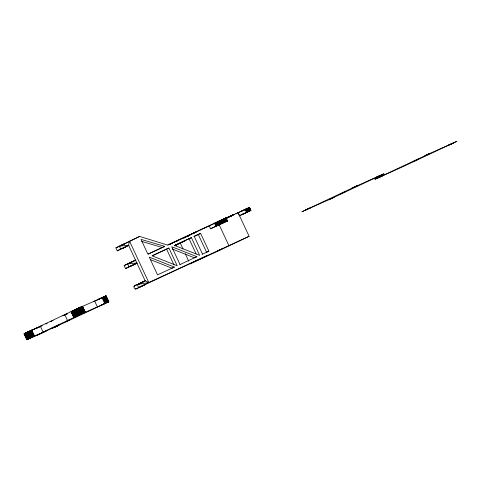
<?xml version="1.0" encoding="UTF-8"?>
<svg xmlns="http://www.w3.org/2000/svg" width="481" height="481" viewBox="0 0 481 481"><rect width="100%" height="100%" fill="white"/><g stroke="black" fill="none" stroke-linecap="round" stroke-linejoin="round"><path stroke-width="0.72" d="M129.076 245.358L117.25 250.811L115.873 247.853L139.622 236.424L167.55 245.07L219.655 220.851M117.25 250.811L128.565 245.22L129.503 241.107L148.803 282.503L138.672 287.554C134.355 291.606 131.403 285.347 137.289 284.596L145.106 280.7L148.803 282.503L249.122 236.303L238.089 212.65L219.095 221.074L220.472 224.032L218.843 224.855L219.817 224.423M31.722 337.44L30.062 338.185L32.696 336.934L29.912 331L24.092 333.766L26.816 339.7L32.522 337.013M137.344 263.095L125.523 268.554L124.158 265.584L135.456 260.005M100.006 298.653L81.205 306.974L82.558 306.265L85.269 312.205L83.941 312.915M125.523 268.554L136.832 262.963L127.639 263.901L129.022 266.853M85.305 312.187L79.551 314.839M98.551 299.326L97.499 299.789L106.067 295.797L108.814 301.719L100.258 305.706L101.311 305.237M108.814 301.719L101.01 305.279M239.147 215.061L238.089 212.65M244.444 209.878L249.537 207.443L250.902 210.407L249.477 211.105M250.902 210.407L239.249 215.753M249.122 236.303L214.033 252.976L189.989 263.883L207.936 255.219L139.634 287.169L142.641 285.792M83.941 312.909L102.76 304.569M204.539 228.06L207.064 226.882M209.169 225.811L210.552 228.764L227.705 220.845L222.072 223.322M186.357 236.724L186.219 236.862M169.21 244.601L171.849 243.356M82.516 306.295L76.798 308.922M38.366 334.596L41.799 332.96M106.024 295.827L98.25 299.362M43.164 332.407L46.338 330.886M332.04 198.256L333.988 197.324M351.845 188.251L354.13 187.157M418.71 159.007L413.413 161.472L418.723 158.995M221.284 220.262L220.719 220.551M217.46 221.897L219.192 221.122M227.369 220.875L225.986 217.917M101.196 298.094L102.814 297.318L100.307 298.454M46.302 330.892L42.581 332.593M79.768 314.79L82.059 313.696L78.962 315.073L76.208 309.163L79.299 307.78L76.593 308.982L79.353 314.893M108.724 301.773L105.946 295.845M228.078 217.436L226.665 218.115M76.449 309.085L30.117 330.94M79.203 315.001L41.643 332.738M130.153 241.143L139.622 236.424M148.274 254.07L164.742 246.368L140.999 239.382L147.895 254.166L164.742 246.368M229.527 216.727L229.912 216.534M152.459 255.73L168.927 248.028L177.2 265.765L152.08 255.82L168.927 248.028M174.922 245.334L191.39 237.632L199.663 255.375L174.543 245.43L191.39 237.632M198.286 234.524L200.601 233.369L208.874 251.106L206.559 252.26L198.286 234.524L193.801 236.598M221.032 223.803L210.552 228.764M174.393 267.063L157.546 274.861L149.272 257.125L174.393 267.063L172.072 268.218L150.445 259.656M180.008 264.466L171.735 246.729L196.855 256.674L194.534 257.828L172.21 248.99M231.09 215.963L230.585 216.197L231 215.993M223.322 222.787L224.146 222.378L222.565 223.094M129.551 241.504L129.148 241.702M223.857 219.108L224.543 218.771L223.827 219.095M124.988 243.626L125.625 243.308L124.958 243.602M34.265 329.287L34.866 328.992M188.714 235.828L188.42 235.967L188.979 235.714M189.893 234.999L189.304 235.281M37.404 335.017L36.448 335.491L39.875 333.838L26.864 339.688M175.553 241.709L176.088 241.444L175.529 241.684M204.473 228.096L201.082 229.653M215.524 222.944L216.041 222.697M221.945 219.829L222.769 219.426L220.172 220.605M226.401 217.947L227.387 217.472L226.208 218.043M232.131 215.62L233.249 215.085M62.963 315.758L63.69 315.41M128.637 241.949L128.03 242.238M184.914 237.259L186.129 236.676M229.07 216.733L228.487 217.009M226.888 218.055L227.495 217.767M245.635 209.277L246.278 208.958L244.619 209.704M133.141 261.417L133.898 261.045L133.111 261.393M171.41 243.602L171.825 243.452M187.909 235.828L196.909 231.565L167.929 244.979M216.408 222.517L216.829 222.318M229.87 216.42L227.982 217.256L228.529 217.003M230.862 216.017L233.339 214.851L231.409 215.716L232.756 215.079L232.281 215.308M243.103 214.021L242.34 214.394L244.805 213.215M29.768 331.102L27.351 332.251L28.481 331.788M50.727 321.542L51.269 321.284M35.372 328.751L35.949 328.481M67.087 313.871L67.587 313.63L67.051 313.846M140.061 283.399L138.239 284.223L143.548 281.74L142.761 282.088M79.034 315.079L76.762 316.161L79.738 314.712L76.978 308.802M217.652 250.956C215.254 252.116 224.952 247.511 220.899 249.489M124.609 243.807L123.124 244.444M127.693 242.4L126.966 242.749M133.015 261.478L132.594 261.682M135.967 260.137L135.233 260.486M221.855 220.027L222.408 219.769M230.369 216.167L231.547 215.608L228.848 216.859M226.719 218.2L228.204 217.496M176.443 244.895L177.465 244.402L174.958 245.538M246.639 212.416L247.655 211.917L245.995 212.662M248.936 211.363L244.661 213.378M38.276 327.429L37.488 327.808L38.191 327.501M142.665 282.179L141.047 282.882M145.617 280.832L144.889 281.181M34.355 336.207L35.378 335.714L32.918 336.886M307.449 209.169L305.164 210.263L305.952 209.92M309.457 208.285L310.479 207.792L301.918 211.778L307.624 209.091M449.398 144.793L448.394 145.28L453.691 142.809L451.406 143.903M220.484 220.635L217.634 221.975M183.922 237.951L184.427 237.71M222.805 219.576L223.292 219.348M224.621 218.765L225.673 218.266M230.05 216.318L229.732 216.48M36.261 328.331L37.115 327.928L36.117 328.355M40.681 326.34L41.119 326.13L40.524 326.377M66.685 314.063L66.065 314.358M57.281 325.739L59.079 324.861L56.385 326.383M329.984 199.164L328.691 199.789L331.132 198.623M124.32 243.939L124.008 244.089M126.166 243.121L126.569 242.929M125.307 243.524L125.739 243.32M125.547 246.969L127.002 246.26L124.501 247.402M134.433 260.864L134.842 260.672M134.013 261.063L128.601 263.51L130.748 262.542M172.39 243.139L172.889 242.905M194.005 233.032L196.807 231.704M200.932 229.756L200.102 230.146M226.978 217.695L228.102 217.165M231.06 215.885L230.652 216.089M244.456 209.782L240.981 211.424L241.757 211.087M175.848 245.178L175.174 245.49M38.504 327.314L39.159 327.008L38.54 327.339M63.991 315.271L64.646 314.959M41.907 325.805L42.256 325.643M144.084 281.559L144.492 281.367M143.663 281.758L142.791 282.173M143.47 285.401L144.925 284.698L142.424 285.84M103.95 304.01L105.567 303.228L103.625 304.166M308.315 208.766L308.856 208.568M355.7 186.478L357.155 185.774L354.828 186.832M344.24 192.196L345.701 191.492L343.019 192.707M377.988 176.527L383.928 173.785L354.064 187.151M450.883 144.15L416.221 160.474A43.116 0.379 -25 0 1 399.747 168.103L374.933 179.293L383.501 175.294L380.994 176.431M123.845 244.162L120.328 245.773L121.657 245.184M124.868 243.735L122.992 244.564M125.228 247.12L121.711 248.731L123.851 247.763M131.95 261.983L131.614 262.139M183.802 237.794L181.836 238.714M196.903 231.656L199.825 230.273M220.905 220.322L219.528 220.965M172.228 243.182L172.992 242.821M184.626 237.536L183.898 237.885L184.403 237.65M188.396 235.955L188.774 235.774M233.892 214.779L234.548 214.472M243.987 210.053L244.498 209.818M221.945 223.437L222.282 223.28M245.37 213.011L245.875 212.77M76.275 309.169L73.99 310.257L76.665 309.036M51.786 321.043L52.201 320.845M40.801 326.328L41.18 326.148M65.729 314.514L64.989 314.802L65.687 314.478M100.697 298.328L100.355 298.491M141.606 282.678L141.264 282.834M42.905 332.527L52.633 327.904M355.375 186.628L354.521 187.031M343.921 192.346L340.404 193.957L341.732 193.362M377.645 176.689L375.396 177.76L377.813 176.611M427.849 154.335L430.176 153.277L382.329 175.781M122.565 244.811L123.028 244.595M123.948 247.763L124.411 247.547M207.161 226.84L214.261 223.533M130.838 262.548L131.764 262.115M173.449 242.701L173.767 242.46M180.501 239.334L181.169 239.027M186.219 236.748L184.77 237.434L185.215 237.235M230.549 216.24L232.792 215.181L231.439 215.801M235.876 213.853L238.528 212.62M244.059 210.059L239.177 212.319M220.472 224.032L221.633 223.491L220.25 220.532M132.215 265.506L132.684 265.29M174.831 245.653L185.179 240.753L174.645 245.779M30.159 330.976L32.618 329.798L31.566 330.267M43.176 332.419L34.205 336.195L31.445 330.285L29.81 331.138M39.755 326.779L40.163 326.587L39.574 326.815M39.61 326.846L40.037 326.683M100.204 298.593L99.489 298.893M141.42 282.81L140.398 283.243M34.205 336.195L31.884 337.367M354.449 186.971L354.84 186.79M103.108 304.407L103.746 304.052M55.315 326.659L52.844 327.808M142.334 285.985L135.191 289.243M354.305 187.073L307.383 209.169M42.791 332.599L42.021 332.96M219.919 249.952L219.053 250.354M307.84 209.043L308.189 208.88M56.668 326.34L52.669 328.192M55.892 326.701L56.283 326.521M377.675 176.767L378.06 176.587M331.307 198.545L333.964 197.33M331.379 198.599L309.03 208.538M378.451 176.407L380.663 175.306L379.01 176.052M331.529 198.497L377.862 176.647M427.477 154.479L427.862 154.299M427.086 154.66L427.549 154.533M427.326 154.581L424.885 155.748L427.2 154.696M450.697 144.27L451.473 143.909M451.232 143.987L456.95 141.294L427.675 154.419M122.817 244.643L116.853 247.438M131.391 262.187L132.978 261.454M173.581 242.58L173.924 242.418M179.172 239.953L175.282 241.757M186.682 236.496L187.283 236.219M226.677 217.839L226.028 218.133M130.375 262.764L131.091 262.385M187.091 236.345L187.404 236.201M187.843 235.961L188.696 235.564M230.958 215.987L232.155 215.392M185.119 237.446L185.714 237.163M228.601 217.184L229.341 216.877M229.611 216.715L230.243 216.384M243.47 210.299L242.785 210.612M221.897 223.4L220.905 223.924M221.404 219.997L222.781 222.956L222.018 223.31L220.641 220.358M132.774 265.145L135.275 264.003L129.978 266.468L132.125 265.5M245.154 213.053L245.496 212.897M239.255 215.879L244.847 213.251M29.636 331.217L29.131 331.451M93.386 301.761L98.671 299.308M39.262 327.044L38.492 327.405M140.025 283.459L140.488 283.243M354.347 187.109L351.894 188.233M32.87 336.85L34.181 336.243M55.111 326.671L57.323 325.643M103.241 304.287L101.599 305.104M307.323 209.289L307.666 209.127M342.893 192.827L342.045 193.218M378.162 176.449L378.848 176.13M42.124 332.888L38.444 334.572M41.865 333.014L37.692 334.95M56.56 326.304L101.431 305.219M330.832 198.821L331.181 198.659M55.904 326.665L53.577 327.723L58.874 325.252L51.1 328.577L52.243 328.078M380.693 176.629L380.008 176.948M450.709 144.228L449.579 144.757M122.475 244.805L121.976 245.039M221.519 220.19L220.773 220.532M174.531 242.105L174.91 241.931M249.519 207.443L238.041 212.692M129.918 262.975L125.944 264.803M171.945 243.434L171.44 243.626M228.697 217.141L229.221 216.895M184.073 237.891L184.656 237.62M200.601 233.369L194.198 236.333L202.471 254.07M244.168 213.57L244.504 213.414M64.688 314.995L64.033 315.302M52.76 320.587L53.163 320.4M66.023 314.321L66.649 314.033M37.746 327.753L38.119 327.579M179.714 264.688L196.855 256.674M202.074 254.341L208.874 251.106M139.568 283.676L133.814 286.285M141.727 282.563L142.629 282.149M306.986 209.445L306.217 209.794M219.029 221.194L218.723 221.338M192.129 233.892L192.634 233.658M174.429 242.19L174.886 241.973M229.641 216.672L230.104 216.462M170.514 244.095L170.857 243.933M184.89 237.428L185.323 237.229M28.968 331.529L24.062 333.784L26.912 339.646M99.158 299.044L98.846 299.188M37.38 327.916L36.682 328.24M382.004 175.968L378.186 177.717L379.846 177.026M193.055 233.465L193.645 233.195M186.045 236.856L186.381 236.7M175.769 241.666L176.359 241.396M170.184 244.246L169.565 244.528M176.93 241.131L177.477 240.879M51.245 321.338L50.8 321.542M63.726 315.44L62.987 315.776M28.86 331.613L33.712 329.383M218.44 221.464L217.46 221.903M230.79 216.149L231.199 215.963M189.839 235.023L188.324 235.702L191.757 234.091M45.773 324.026L47.282 323.334M228.565 217.214L229.154 216.949M187.007 236.363L187.35 236.207M125.649 264.941L124.164 265.59M34.235 329.148L34.71 328.932M226.725 218.109L227.242 217.875M35.131 328.745L35.78 328.493M116.63 247.535L115.891 247.853M102.718 297.354L105.483 303.21M81.962 313.732L79.215 307.768M148.803 282.503L137.289 284.596L138.672 287.554M141.564 241.384L162.422 247.523M249.411 207.485L250.811 210.456M249.32 207.521L250.721 210.504M250.613 210.558L249.236 207.6L250.583 210.534M249.062 207.636L250.445 210.594M248.899 207.708L250.282 210.666M248.719 207.792L250.096 210.744M248.509 207.882L249.886 210.84M248.28 207.984L249.663 210.943M248.034 208.099L249.411 211.057M247.769 208.219L249.146 211.177M247.481 208.351L248.863 211.309M247.18 208.489L248.557 211.448M246.867 208.634L248.244 211.592M246.537 208.784L247.913 211.742M246.194 208.94L247.571 211.899M245.839 209.109L247.216 212.061M245.472 209.277L246.855 212.229M245.106 209.445L246.482 212.404M225.938 217.935L227.26 220.947L225.854 217.971M225.751 218.013L227.158 220.995M225.625 218.067L227.038 221.056M225.475 218.14L226.852 221.092M225.3 218.212L226.677 221.17M225.102 218.302L226.485 221.26M224.886 218.398L226.262 221.356M224.651 218.506L226.028 221.464M224.393 218.627L225.769 221.585M224.116 218.753L225.493 221.705M223.821 218.885L225.198 221.843M223.515 219.029L224.892 221.981M223.19 219.174L224.567 222.132M222.853 219.33L224.23 222.288M222.505 219.492L223.881 222.444M222.144 219.655L223.527 222.613M221.777 219.829L223.154 222.781M221.026 220.178L222.402 223.136M219.865 220.713L221.242 223.671M219.48 220.893L220.857 223.851M218.717 221.254L220.094 224.212M218.344 221.428L219.721 224.386M217.977 221.597L219.36 224.555M219.174 224.777L228.824 245.472M217.622 221.765L218.999 224.723M217.28 221.927L218.657 224.886M216.943 222.09L218.32 225.042M216.624 222.24L218.001 225.198M216.318 222.384L217.701 225.342M216.029 222.523L217.412 225.475M215.759 222.649L217.135 225.607M215.506 222.769L216.883 225.727M215.272 222.883L216.654 225.842M215.061 222.986L216.438 225.944M214.869 223.076L216.252 226.034M214.7 223.16L216.083 226.118M214.556 223.232L215.939 226.19M189.069 238.786L196.116 253.896M180.219 242.929L183.057 249.014M185.263 253.746L188.726 261.177M166.612 249.182L173.966 264.953M145.106 280.7L128.565 245.22L119.372 246.158L120.749 249.116M105.856 295.881L108.64 301.815M105.736 295.929L108.496 301.846M105.598 295.989L108.357 301.906M105.435 296.062L108.195 301.978M105.249 296.146L108.009 302.062M105.044 296.242L107.804 302.152M104.816 296.344L107.576 302.254M104.569 296.458L107.323 302.369M104.299 296.579L107.059 302.489M104.016 296.705L106.776 302.621M103.716 296.843L106.475 302.759M103.397 296.987L106.157 302.904M103.066 297.144L105.826 303.054M102.375 297.462L105.129 303.379M102.008 297.631L104.768 303.541M94.625 301.01L97.384 306.92M82.431 306.307L85.209 312.235M82.341 306.349L85.125 312.283M82.564 307.082L85.017 312.337M82.227 306.397L84.987 312.313M82.089 306.457L84.842 312.373M81.926 306.529L84.68 312.446M81.74 306.613L84.5 312.524M81.536 306.71L84.289 312.62M81.307 306.812L84.061 312.722M81.055 306.92L83.814 312.836M80.79 307.046L83.55 312.957M80.507 307.173L83.261 313.089M80.207 307.311L82.96 313.227M79.888 307.455L82.642 313.372M79.557 307.606L82.317 313.522M78.86 307.93L81.62 313.84M78.499 308.099L81.253 314.009M78.126 308.267L80.886 314.183M77.748 308.447L80.507 314.358M77.369 308.622L80.123 314.538M75.824 309.343L78.577 315.253M75.439 309.523L78.199 315.434M75.066 309.698L77.82 315.608M74.693 309.872L77.453 315.783M74.333 310.041L77.092 315.951M73.984 310.203L76.744 316.119M73.641 310.365L76.401 316.282M73.316 310.522L76.076 316.432M73.004 310.666L75.764 316.582M72.709 310.81L75.463 316.72M72.427 310.942L75.186 316.859M72.162 311.069L74.922 316.979M71.922 311.183L74.681 317.099M71.699 311.291L74.459 317.207M71.501 311.387L74.254 317.304M71.32 311.478L74.074 317.388M71.164 311.556L73.918 317.466M71.026 311.622L73.785 317.532M64.779 314.61L67.538 320.526M40.32 326.16L43.08 332.07M31.818 330.11L34.572 336.027M31.067 330.459L33.826 336.375M30.688 330.639L33.442 336.55M30.303 330.82L33.057 336.73M29.527 331.181L32.281 337.091M29.143 331.355L31.896 337.271M28.758 331.535L31.518 337.452M28.385 331.71L31.145 337.626M28.012 331.884L30.772 337.8M27.651 332.058L30.411 337.969M27.303 332.221L30.062 338.137M26.966 332.383L29.72 338.293M26.635 332.533L29.395 338.45M26.323 332.684L29.082 338.6M26.028 332.828L28.782 338.738M25.746 332.96L28.505 338.871M25.487 333.086L28.241 338.997M25.24 333.201L28 339.111M25.018 333.309L27.778 339.219M24.82 333.405L27.573 339.315M24.639 333.495L27.393 339.406M24.483 333.567L27.237 339.484M24.351 333.634L27.104 339.55M24.236 333.688L26.996 339.604M65.302 321.879L70.599 319.414L65.332 321.861M194.769 232.666L193.951 233.02L194.769 232.666M188.197 235.822L187.873 235.979L188.197 235.822M191.57 234.151L190.909 234.463L191.558 234.181M185.576 237.127L185.191 237.307L185.582 237.151"/></g></svg>
